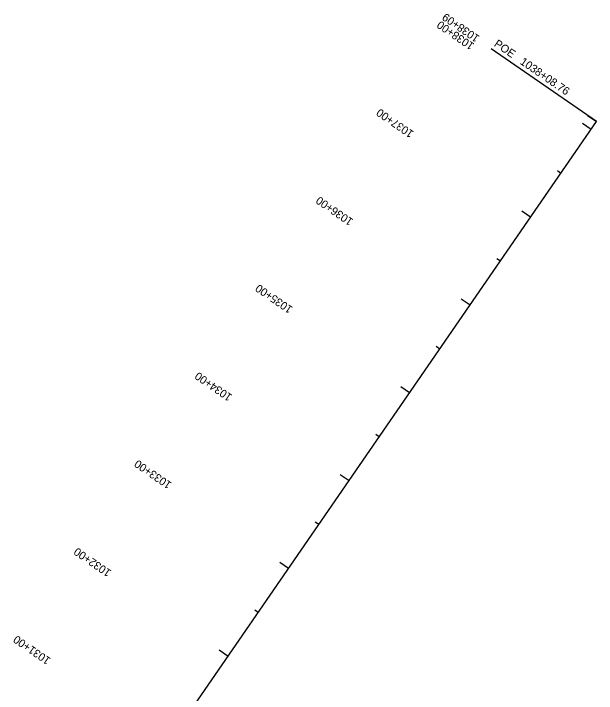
# Model space of a CAD drawing. Extents: x 955284 to 958152, y 796315 to 801506.
# Drawn here: x 957605 to 958152, y 799714 to 800352 of the extents above; entities that cross this region are included whole.
import ezdxf

# ---------------------------------------------------------------- set-up
doc = ezdxf.new("R2010")
doc.units = 0
for name, color, linetype in [('MAIN_P_CONSTCL-PC-PT-Sta-Ldr-Line', 7, 'Continuous'), ('MAIN_P_CONSTCL-PC-PT-Sta-Ldr-Text', 7, 'Continuous'), ('MAIN_P_CONSTCL-Tic-Sta-Line', 7, 'Continuous'), ('MAIN_P_CONSTCL-Tic-Sta-Text', 7, 'Continuous'), ('MAIN_P_SIDECL-Line', 7, 'Continuous')]:
    doc.layers.add(name, color=color, linetype=linetype)

msp = doc.modelspace()

# ---------------------------------------------------------------- linework, layer by layer
at = {"layer": 'MAIN_P_CONSTCL-PC-PT-Sta-Ldr-Line'}
msp.add_lwpolyline([(958151.93, 800250.63), (958053.16, 800318.77)], dxfattribs=at)
at = {"layer": 'MAIN_P_CONSTCL-Tic-Sta-Line'}
for points in [[(958143.7, 800256.3), (958151.93, 800250.63)], [(958138.73, 800249.1), (958146.96, 800243.42)], [(958115.28, 800204.53), (958118.57, 800202.26)], [(958081.94, 800166.78), (958090.18, 800161.1)], [(958058.49, 800122.22), (958061.78, 800119.95)], [(958025.16, 800084.47), (958033.39, 800078.79)], [(958001.71, 800039.9), (958005, 800037.63)], [(957968.38, 800002.15), (957976.61, 799996.47)], [(957944.93, 799957.59), (957948.22, 799955.32)], [(957911.6, 799919.84), (957919.83, 799914.16)], [(957888.14, 799875.27), (957891.44, 799873)], [(957854.81, 799837.52), (957863.04, 799831.84)], [(957831.36, 799792.96), (957834.65, 799790.69)], [(957798.03, 799755.21), (957806.26, 799749.53)]]:
    msp.add_lwpolyline(points, dxfattribs=at)
at = {"layer": 'MAIN_P_SIDECL-Line'}
msp.add_line((957626.27, 799488.61), (958151.93, 800250.63), dxfattribs=at)

# ---------------------------------------------------------------- texts
at = {"layer": 'MAIN_P_CONSTCL-PC-PT-Sta-Ldr-Text'}
msp.add_text('POE   1038+08.76', height=7.5, rotation=325.40088, dxfattribs=at).set_placement((958055.28, 800321.85))
at = {"layer": 'MAIN_P_CONSTCL-Tic-Sta-Text'}
for s, p in [('1038+09', (958042.94, 800330.37)), ('1038+00', (958037.96, 800323.16)), ('1037+00', (957981.18, 800240.85)), ('1036+00', (957924.4, 800158.53)), ('1035+00', (957867.61, 800076.22)), ('1034+00', (957810.83, 799993.9)), ('1033+00', (957754.05, 799911.59)), ('1032+00', (957697.27, 799829.27)), ('1031+00', (957640.48, 799746.96))]:
    msp.add_text(s, height=7.5, rotation=145.40088, dxfattribs=at).set_placement(p)

doc.saveas('drawing.dxf')
